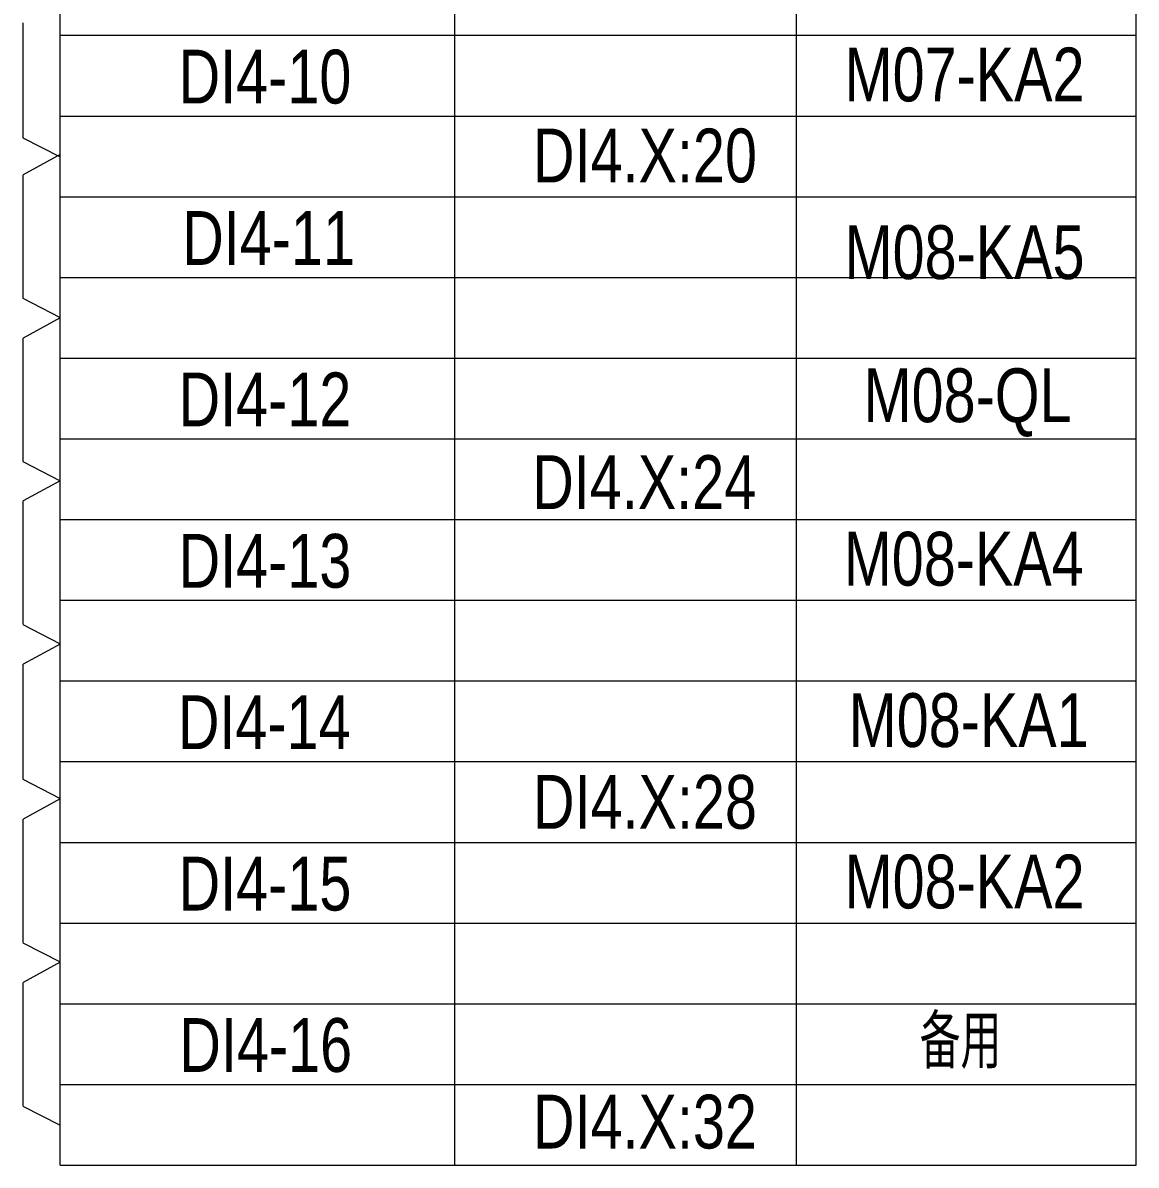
# Model space of a CAD drawing. Header units: millimetres. Extents: x -705761 to 1364679, y -410401 to 446404.
# Drawn here: x 140793 to 149070, y -108372 to -99880 of the extents above; entities that cross this region are included whole.
import ezdxf

# ---------------------------------------------------------------- set-up
doc = ezdxf.new("R2010")
doc.units = ezdxf.units.MM
doc.layers.add('1', color=7, linetype='Continuous')
doc.layers.add('层 63', color=7, linetype='Continuous', lineweight=18)
doc.styles.add('bsee', font='BSDI_XW.shx', dxfattribs={"width": 0.8, "bigfont": 'BSDI_HZ.shx'})

msp = doc.modelspace()

# ---------------------------------------------------------------- linework, layer by layer
at = {"layer": '层 63', "color": 7, "linetype": 'Continuous', "lineweight": 13, "ltscale": 10}
for p, q in [((141070.34, -108372.23), (141070.34, -87971.32)), ((144005.25, -108372.23), (144005.25, -87971.32)), ((146544.52, -108372.23), (146544.52, -87971.32)), ((149070.34, -108372.23), (149070.34, -87971.32)), ((140793.21, -99879.85), (140793.21, -100734.35)), ((141070.34, -99972.23), (149070.34, -99972.23)), ((141070.34, -100572.23), (149070.34, -100572.23)), ((140792.71, -100733.35), (141069.11, -100876.55)), ((141069.51, -100858.95), (140796.01, -101008.85)), ((140793.21, -101009.45), (140793.21, -101926.85)), ((141070.34, -101172.23), (149070.34, -101172.23)), ((141070.34, -101772.23), (149070.34, -101772.23)), ((140792.71, -101927.55), (141069.11, -102070.75)), ((141069.51, -102073.35), (140796.01, -102223.25)), ((140793.21, -102223.85), (140793.21, -103141.25)), ((141070.34, -102372.23), (149070.34, -102372.23)), ((141070.34, -102972.23), (149070.34, -102972.23)), ((140792.71, -103141.95), (141069.11, -103285.15)), ((141069.51, -103283.45), (140796.01, -103433.35)), ((140793.21, -103433.95), (140793.21, -104351.35)), ((141070.34, -103572.23), (149070.34, -103572.23)), ((141070.34, -104172.23), (149070.34, -104172.23)), ((140792.71, -104352.05), (141069.11, -104495.25)), ((141069.51, -104497.85), (140796.01, -104647.75)), ((140793.21, -104648.35), (140793.21, -105502.85)), ((141070.34, -104772.23), (149070.34, -104772.23)), ((141070.34, -105372.23), (149070.34, -105372.23)), ((140792.71, -105501.85), (141069.11, -105645.05)), ((141069.51, -105649.75), (140796.01, -105799.65)), ((140793.21, -105800.25), (140793.21, -106717.65)), ((141070.34, -105972.23), (149070.34, -105972.23)), ((141070.34, -106572.23), (149070.34, -106572.23)), ((140792.71, -106718.35), (141069.11, -106861.55)), ((141069.51, -106864.15), (140796.01, -107014.05)), ((140793.21, -107014.65), (140793.21, -107932.05)), ((141070.34, -107172.23), (149070.34, -107172.23)), ((141070.34, -107772.23), (149070.34, -107772.23)), ((140792.71, -107932.75), (141069.11, -108075.95)), ((141070.34, -108372.23), (149070.34, -108372.23))]:
    msp.add_line(p, q, dxfattribs=at)

# ---------------------------------------------------------------- texts
at = {"layer": '1', "color": 7, "lineweight": 35, "style": 'bsee', "width": 0.8}
msp.add_text('M07-KA2', height=400, dxfattribs=at).set_placement((146902.81, -100463.63))
at = {"layer": '1', "color": 50, "lineweight": 35, "style": 'bsee', "width": 0.8}
for s, p in [('M08-KA5', (146902.81, -101784.53)), ('M08-QL', (147044.35, -102848.24)), ('M08-KA4', (146896.66, -104063.63)), ('M08-KA1', (146933.58, -105263.63)), ('M08-KA2', (146902.81, -106463.63)), ('备用', (147460.73, -107654.6))]:
    msp.add_text(s, height=400, dxfattribs=at).set_placement(p)
at = {"layer": '层 63', "color": 7, "lineweight": 30, "style": 'bsee', "width": 0.8}
for s, p in [('DI4-10', (141950.87, -100479.16)), ('DI4.X:20', (144585.65, -101065.75)), ('DI4-11', (141977.8, -101679.16)), ('DI4-12', (141950.87, -102879.16)), ('DI4.X:24', (144580.27, -103494.05)), ('DI4-13', (141950.87, -104079.16)), ('DI4-14', (141945.49, -105279.16)), ('DI4.X:28', (144585.65, -105871.25)), ('DI4-15', (141950.87, -106479.16)), ('DI4-16', (141956.26, -107679.16)), ('DI4.X:32', (144585.65, -108248.45))]:
    msp.add_text(s, height=400, dxfattribs=at).set_placement(p)

doc.saveas('drawing.dxf')
